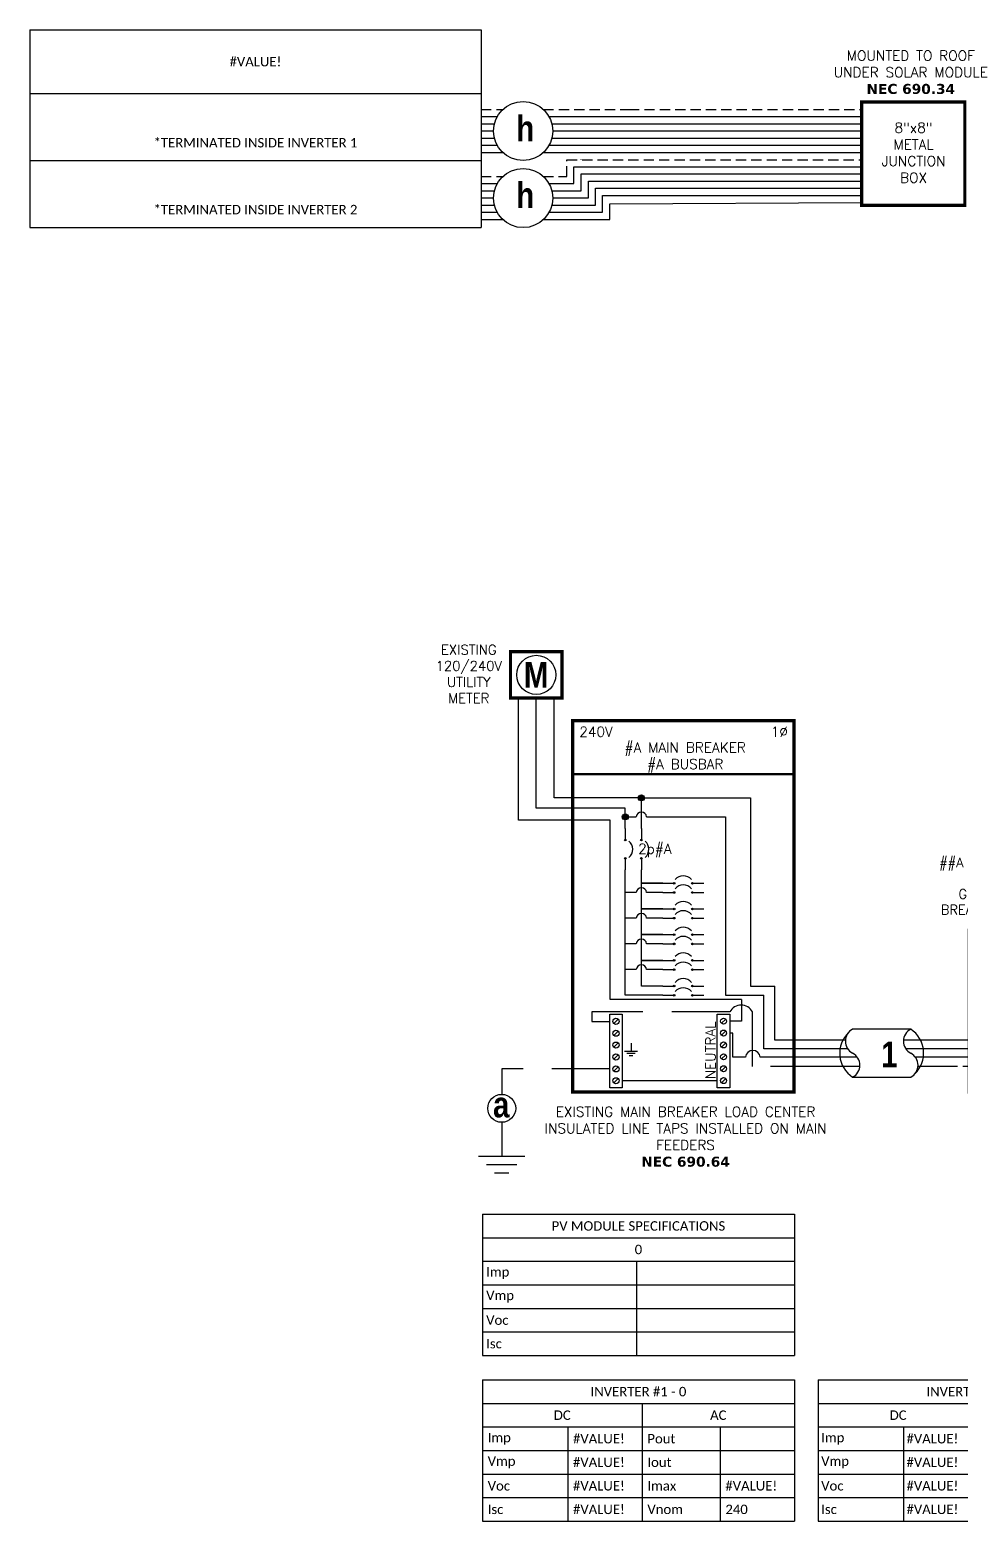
# Model space of a CAD drawing. Header units: feet. Extents: x 17804 to 18589, y 14552 to 15119.
# Drawn here: x 17804 to 18144, y 14552 to 15097 of the extents above; entities that cross this region are included whole.
import ezdxf

# ---------------------------------------------------------------- set-up
doc = ezdxf.new("R2010")
doc.units = ezdxf.units.FT
doc.header["$MEASUREMENT"] = 0
doc.linetypes.add('HIDDEN', pattern=[0.375, 0.25, -0.125])
for name, color, linetype in [('ONE LINE BLOCKS', 7, 'Continuous'), ('TABLES', 7, 'Continuous'), ('TEXT', 7, 'Continuous'), ('Z - TITLEBLOCK TXT', 7, 'Continuous')]:
    doc.layers.add(name, color=color, linetype=linetype)
doc.styles.add('ONE LINE TXT', font='techb___.ttf')
doc.styles.get("Standard").update_dxf_attribs({"font": 'simplex.shx'})

# ---------------------------------------------------------------- blocks, each defined once
blk = doc.blocks.new('*T13')
at = {"layer": 'Z - TITLEBLOCK TXT', "color": 0, "lineweight": -2, "transparency": 16777216}
for p, q in [((0, 0), (165.11, 0)), ((0, 0), (0, -72.27)), ((165.11, 0), (165.11, -72.27)), ((0, -23.32), (165.11, -23.32)), ((0, -47.8), (165.11, -47.8)), ((0, -72.27), (165.11, -72.27))]:
    blk.add_line(p, q, dxfattribs=at)
at = {"layer": 'Z - TITLEBLOCK TXT', "color": 0, "linetype": 'Continuous', "transparency": 16777216, "char_height": 3.4544, "width": 156.9097, "attachment_point": 5}
for s, insert in [('{\\fCalibri|b0|i0|c0;#VALUE!', (82.56, -11.66)), ('{\\fCalibri|b0|i0|c0;^J^J*TERMINATED INSIDE INVERTER 1', (82.56, -35.56)), ('{\\fCalibri|b0|i0|c0;^J^J*TERMINATED INSIDE INVERTER 2', (82.56, -60.03))]:
    blk.add_mtext(s, dxfattribs=dict(at, insert=insert))
blk = doc.blocks.new('M_MAIN DISCONNECT')
at = {"color": 253, "linetype": 'Continuous'}
for p, q in [((10.94, -17.67), (10.94, -15.06)), ((32.69, -17.67), (32.69, -15.06)), ((5.45, -46.43), (5.45, -17.67)), ((5.45, -17.67), (10.94, -17.67)), ((38.18, -17.67), (32.69, -17.67)), ((38.18, -46.43), (38.18, -17.67)), ((5.45, -46.43), (-9.78, -46.43)), ((38.18, -46.43), (53.41, -46.43))]:
    blk.add_line(p, q, dxfattribs=at)
at = {"color": 7, "linetype": 'Continuous'}
for p, q in [((1.95, -40.22), (1.95, -27.1)), ((3.81, -27.1), (1.95, -27.1)), ((11.72, -27.1), (9.09, -27.1)), ((31.91, -27.1), (34.54, -27.1)), ((39.82, -27.1), (41.69, -27.1)), ((41.69, -40.22), (41.69, -27.1)), ((1.95, -40.22), (-9.78, -40.22)), ((41.69, -40.22), (53.41, -40.22))]:
    blk.add_line(p, q, dxfattribs=at)
at = {"color": 1, "linetype": 'Continuous'}
for p, q in [((21.88, -27.1), (23.12, -27.1)), ((25.67, -27.11), (26.91, -27.11)), ((21.88, -34.64), (23.12, -34.64)), ((25.67, -34.64), (26.91, -34.64))]:
    blk.add_line(p, q, dxfattribs=at)
at = {"color": 10, "linetype": 'Continuous'}
for p, q in [((3.81, -43.39), (3.81, -34.64)), ((11.72, -34.64), (9.09, -34.64)), ((31.91, -34.64), (34.54, -34.64)), ((39.82, -43.39), (39.82, -34.64)), ((3.81, -43.39), (-9.78, -43.39)), ((39.82, -43.39), (53.41, -43.39))]:
    blk.add_line(p, q, dxfattribs=at)
at = {"color": 7, "linetype": 'Continuous'}
for centre in [(6.45, -27.26), (37.18, -27.26)]:
    blk.add_arc(centre, 2.64, 3.2819, 176.7181, dxfattribs=at)
at = {"color": 10, "linetype": 'Continuous'}
for centre in [(6.45, -34.79), (37.18, -34.79)]:
    blk.add_arc(centre, 2.64, 3.2819, 176.7181, dxfattribs=at)
at = {"color": 1, "linetype": 'Continuous'}
for points in [[(23.12, -27.1), (23.5, -26.34), (24.4, -27.87), (25.22, -26.34), (25.67, -27.11)], [(23.12, -34.64), (23.5, -33.88), (24.4, -35.4), (25.22, -33.88), (25.67, -34.64)]]:
    blk.add_spline(points, degree=3, dxfattribs=at)
at = {"layer": 'ONE LINE BLOCKS', "lineweight": 50}
blk.add_line((0, -6.77), (43.61, -6.77), dxfattribs=at)
at = {"layer": 'ONE LINE BLOCKS', "lineweight": 50, "const_width": 1.19}
blk.add_lwpolyline([(0, -59.17), (0, 0), (43.61, 0), (43.61, -59.17)], close=True, dxfattribs=at)
at = {"layer": 'TEXT', "color": 92, "linetype": 'HIDDEN', "ltscale": 15}
for p, q in [((7.03, -49.88), (7.03, -44.94)), ((7.03, -44.94), (10.94, -44.94)), ((10.94, -44.94), (10.94, -48.08)), ((36.6, -44.94), (32.69, -44.94)), ((32.69, -44.94), (32.69, -48.08)), ((36.6, -49.88), (36.6, -44.94)), ((7.03, -49.88), (-9.78, -49.88)), ((36.6, -49.88), (53.41, -49.88))]:
    blk.add_line(p, q, dxfattribs=at)
at = {"layer": 'TEXT', "color": 92, "linetype": 'Continuous', "flags": 128}
for points in [[(21.82, -52.94), (21.82, -56.44)], [(19.48, -56.44), (24.16, -56.44)], [(23.35, -57.31), (20.29, -57.31)], [(22.53, -58.18), (21.1, -58.18)]]:
    blk.add_lwpolyline(points, dxfattribs=at)
at = {"layer": 'Z - TITLEBLOCK TXT', "color": 1, "linetype": 'Continuous'}
for p, q in [((8.34, -15.06), (8.34, -10.52)), ((8.34, -10.52), (35.29, -10.52)), ((35.29, -10.52), (35.29, -15.06)), ((35.29, -15.06), (8.34, -15.06)), ((11.72, -27.1), (15.64, -27.1)), ((17.54, -24.65), (20.8, -27.1)), ((27.99, -27.11), (31.91, -27.11)), ((17.54, -32.19), (20.8, -34.63)), ((11.72, -34.64), (15.64, -34.64)), ((27.99, -34.64), (31.91, -34.64)), ((8.34, -48.08), (35.29, -48.08)), ((8.34, -48.08), (8.34, -52.62)), ((35.29, -48.08), (35.29, -52.62)), ((35.29, -52.62), (8.34, -52.62))]:
    blk.add_line(p, q, dxfattribs=at)
at = {"layer": 'Z - TITLEBLOCK TXT', "color": 4, "linetype": 'Continuous'}
for p, q in [((11.73, -12), (10.15, -13.58)), ((16.08, -12), (14.5, -13.58)), ((20.43, -12), (18.86, -13.58)), ((24.78, -12), (23.21, -13.58)), ((29.13, -12), (27.56, -13.58)), ((33.48, -12), (31.91, -13.58)), ((11.73, -49.56), (10.15, -51.13)), ((16.08, -49.56), (14.5, -51.13)), ((20.43, -49.56), (18.86, -51.13)), ((24.78, -49.56), (23.21, -51.13)), ((29.13, -49.56), (27.56, -51.13)), ((33.48, -49.56), (31.91, -51.13))]:
    blk.add_line(p, q, dxfattribs=at)
for centre in [(10.94, -12.79), (15.29, -12.79), (19.64, -12.79), (23.99, -12.79), (28.34, -12.79), (32.69, -12.79), (10.94, -50.35), (15.29, -50.35), (19.64, -50.35), (23.99, -50.35), (28.34, -50.35), (32.69, -50.35)]:
    blk.add_circle(centre, 1.11, dxfattribs=at)
at = {"layer": 'Z - TITLEBLOCK TXT', "color": 1, "linetype": 'Continuous'}
for centre in [(16.18, -27.1), (21.34, -27.1), (27.45, -27.11), (16.18, -34.64), (21.34, -34.64), (27.45, -34.64)]:
    blk.add_circle(centre, 0.541, dxfattribs=at)
at = {"layer": 'TABLES', "color": 4, "linetype": 'Continuous'}
blk.add_text('ISOLATED NEUTRAL', height=1.8743, dxfattribs=at).set_placement((8.7, -9.86))
at = {"layer": 'TEXT', "color": 1}
for s, width, gutter_width, heights, insert, char_height, attachment_point in [('\\A1;\\pi4.2812;##A DISCONNECT FUSED \\P\\pi16.454;W/ ##A FUSES\\P\\pi11.355;GROUPED W/ MAIN \\P\\pi4.9392;BREAKER LOAD CENTER', 71.8931, 92.23, [24.13], (-15.26, 26.55), 3.4544, 1), ('240V', 0.1481, 0.75, [0], (8.07, -3.44), 3.658, 5), ('1∅', 0.1481, 0.75, [0], (38.63, -3.74), 3.658, 5), ('\\A1;\\pi3.6942,t21.982;SQUARE D\\P\\pi2.5621,t20.85;PN: D222N', 35.0816, 28.88, [13.54], (1.84, -62.59), 3.6576, 1)]:
    blk.add_mtext_dynamic_manual_height_columns(s, width=width, gutter_width=gutter_width, heights=heights, dxfattribs=dict(at, insert=insert, char_height=char_height, attachment_point=attachment_point))
blk = doc.blocks.new('*U19')
blk.add_blockref('M_MAIN DISCONNECT', (0, 0))
blk = doc.blocks.new('*U10')
at = {"color": 7, "linetype": 'Continuous'}
for p, q in [((6.669, 2.433), (2.905, 2.433)), ((2.435, 1.711), (0, 1.711)), ((9.575, 1.711), (6.199, 1.711)), ((2.905, -0.69), (6.669, -0.69))]:
    blk.add_line(p, q, dxfattribs=at)
at = {"color": 10, "linetype": 'Continuous'}
for p, q in [((2.591, 1.149), (0, 1.149)), ((9.575, 1.149), (6.355, 1.149))]:
    blk.add_line(p, q, dxfattribs=at)
at = {"color": 253, "linetype": 'Continuous'}
for p, q in [((3.208, 0.611), (0, 0.611)), ((9.575, 0.611), (6.972, 0.611))]:
    blk.add_line(p, q, dxfattribs=at)
at = {"color": 7, "linetype": 'Continuous'}
for centre, start, end in [((3.942, 0.872), 133.97324, 236.42648), ((5.633, 0.872), 313.97324, 56.42648)]:
    blk.add_arc(centre, 1.874, start, end, dxfattribs=at)
at = {"layer": 'TEXT', "color": 92, "linetype": 'HIDDEN', "ltscale": 15}
for p, q in [((3.373, 0), (0, 0)), ((9.575, 0), (7.137, 0))]:
    blk.add_line(p, q, dxfattribs=at)
at = {"layer": 'Z - TITLEBLOCK TXT', "linetype": 'Continuous'}
for centre, start, end in [((3.315, 1.653), 117.66392, 242.33608), ((7.078, 1.653), 117.66392, 242.33608), ((2.496, 0.091), 297.66392, 62.33608), ((6.26, 0.091), 297.66392, 62.33608)]:
    blk.add_arc(centre, 0.882, start, end, dxfattribs=at)
blk = doc.blocks.new('M_LINE TAPS')
at = {"layer": 'ONE LINE BLOCKS', "linetype": 'Continuous'}
h = blk.add_hatch(color=254, dxfattribs=at)
h.dxf.hatch_style = 1
edge = h.paths.add_edge_path()
edge.add_arc((-12.115, 17.423), 0.197, 0, 360)
h = blk.add_hatch(color=254, dxfattribs=at)
h.dxf.hatch_style = 1
edge = h.paths.add_edge_path()
edge.add_arc((-13.164, 16.191), 0.197, 0, 360)
h = blk.add_hatch(color=1, dxfattribs=at)
h.dxf.hatch_style = 1
edge = h.paths.add_edge_path()
edge.add_arc((-13.164, 14.685), 0.0515, 0, 360)
h = blk.add_hatch(color=1, dxfattribs=at)
h.dxf.hatch_style = 1
edge = h.paths.add_edge_path()
edge.add_arc((-12.115, 14.685), 0.0515, 0, 360)
h = blk.add_hatch(color=1, dxfattribs=at)
h.dxf.hatch_style = 1
edge = h.paths.add_edge_path()
edge.add_arc((-13.164, 13.502), 0.0515, 0, 360)
h = blk.add_hatch(color=1, dxfattribs=at)
h.dxf.hatch_style = 1
edge = h.paths.add_edge_path()
edge.add_arc((-12.115, 13.502), 0.0515, 0, 360)
h = blk.add_hatch(color=1, dxfattribs=at)
h.dxf.hatch_style = 1
edge = h.paths.add_edge_path()
edge.add_arc((-9.991, 11.887), 0.0515, 0, 360)
h = blk.add_hatch(color=1, dxfattribs=at)
h.dxf.hatch_style = 1
edge = h.paths.add_edge_path()
edge.add_arc((-8.808, 11.887), 0.0515, 0, 360)
h = blk.add_hatch(color=1, dxfattribs=at)
h.dxf.hatch_style = 1
edge = h.paths.add_edge_path()
edge.add_arc((-9.991, 11.288), 0.0515, 0, 360)
h = blk.add_hatch(color=1, dxfattribs=at)
h.dxf.hatch_style = 1
edge = h.paths.add_edge_path()
edge.add_arc((-8.808, 11.288), 0.0515, 0, 360)
h = blk.add_hatch(color=1, dxfattribs=at)
h.dxf.hatch_style = 1
edge = h.paths.add_edge_path()
edge.add_arc((-9.991, 10.221), 0.0515, 0, 360)
h = blk.add_hatch(color=1, dxfattribs=at)
h.dxf.hatch_style = 1
edge = h.paths.add_edge_path()
edge.add_arc((-9.991, 9.622), 0.0515, 0, 360)
h = blk.add_hatch(color=1, dxfattribs=at)
h.dxf.hatch_style = 1
edge = h.paths.add_edge_path()
edge.add_arc((-8.808, 10.221), 0.0515, 0, 360)
h = blk.add_hatch(color=1, dxfattribs=at)
h.dxf.hatch_style = 1
edge = h.paths.add_edge_path()
edge.add_arc((-8.808, 9.622), 0.0515, 0, 360)
h = blk.add_hatch(color=1, dxfattribs=at)
h.dxf.hatch_style = 1
edge = h.paths.add_edge_path()
edge.add_arc((-9.991, 8.555), 0.0515, 0, 360)
h = blk.add_hatch(color=1, dxfattribs=at)
h.dxf.hatch_style = 1
edge = h.paths.add_edge_path()
edge.add_arc((-9.991, 7.957), 0.0515, 0, 360)
h = blk.add_hatch(color=1, dxfattribs=at)
h.dxf.hatch_style = 1
edge = h.paths.add_edge_path()
edge.add_arc((-8.808, 8.555), 0.0515, 0, 360)
h = blk.add_hatch(color=1, dxfattribs=at)
h.dxf.hatch_style = 1
edge = h.paths.add_edge_path()
edge.add_arc((-8.808, 7.957), 0.0515, 0, 360)
h = blk.add_hatch(color=1, dxfattribs=at)
h.dxf.hatch_style = 1
edge = h.paths.add_edge_path()
edge.add_arc((-9.991, 6.889), 0.0515, 0, 360)
h = blk.add_hatch(color=1, dxfattribs=at)
h.dxf.hatch_style = 1
edge = h.paths.add_edge_path()
edge.add_arc((-8.808, 6.889), 0.0515, 0, 360)
h = blk.add_hatch(color=1, dxfattribs=at)
h.dxf.hatch_style = 1
edge = h.paths.add_edge_path()
edge.add_arc((-9.991, 6.291), 0.0515, 0, 360)
h = blk.add_hatch(color=1, dxfattribs=at)
h.dxf.hatch_style = 1
edge = h.paths.add_edge_path()
edge.add_arc((-8.808, 6.291), 0.0515, 0, 360)
h = blk.add_hatch(color=1, dxfattribs=at)
h.dxf.hatch_style = 1
edge = h.paths.add_edge_path()
edge.add_arc((-9.991, 5.224), 0.0515, 0, 360)
h = blk.add_hatch(color=1, dxfattribs=at)
h.dxf.hatch_style = 1
edge = h.paths.add_edge_path()
edge.add_arc((-8.808, 5.224), 0.0515, 0, 360)
h = blk.add_hatch(color=1, dxfattribs=at)
h.dxf.hatch_style = 1
edge = h.paths.add_edge_path()
edge.add_arc((-9.991, 4.625), 0.0515, 0, 360)
h = blk.add_hatch(color=1, dxfattribs=at)
h.dxf.hatch_style = 1
edge = h.paths.add_edge_path()
edge.add_arc((-8.808, 4.625), 0.0515, 0, 360)
at = {"color": 155, "true_color": 0x647190}
blk.add_line((-16.567, 22.428), (-2.231, 22.428), dxfattribs=at)
at = {"color": 7, "linetype": 'Continuous'}
for p, q in [((-3.464, 1.711), (-3.464, 5.224)), ((0, 1.711), (-3.464, 1.711))]:
    blk.add_line(p, q, dxfattribs=at)
at = {"color": 10, "linetype": 'Continuous'}
for p, q in [((-4.177, 1.149), (-4.177, 4.625)), ((-3.462, 4.625), (-3.462, 4.625)), ((0, 1.149), (-4.177, 1.149))]:
    blk.add_line(p, q, dxfattribs=at)
at = {"color": 253, "linetype": 'Continuous'}
for p, q in [((-6.184, 2.177), (-6.39, 2.177)), ((-6.184, 0.611), (-6.184, 2.177)), ((-5.36, 0.611), (-6.184, 0.611)), ((0, 0.611), (-4.425, 0.611))]:
    blk.add_line(p, q, dxfattribs=at)
at = {"color": 7, "linetype": 'Continuous'}
blk.add_circle((-21.169, -2.704), 0.906, dxfattribs=at)
at = {"color": 253, "linetype": 'Continuous'}
blk.add_arc((-4.892, 0.584), 0.468, 3.28193, 176.71807, dxfattribs=at)
at = {"layer": 'ONE LINE BLOCKS', "lineweight": 50}
blk.add_line((-16.567, 18.948), (-2.231, 18.948), dxfattribs=at)
at = {"layer": 'ONE LINE BLOCKS', "lineweight": 50, "const_width": 0.21}
for points in [[(-20.599, 23.898), (-20.599, 26.892), (-17.258, 26.892), (-17.258, 23.898)], [(-16.567, -1.647), (-16.567, 22.428), (-2.231, 22.428), (-2.231, -1.647)]]:
    blk.add_lwpolyline(points, close=True, dxfattribs=at)
at = {"layer": 'TEXT', "color": 92, "linetype": 'HIDDEN', "ltscale": 15}
for p, q in [((-6.39, 3.547), (-15.333, 3.547)), ((-15.333, 3.547), (-15.333, 2.935)), ((-15.333, 2.935), (-14.165, 2.935)), ((-4.917, 0), (-4.917, 3.547)), ((0, 0), (-4.917, 0)), ((-14.165, -0.148), (-21.169, -0.148)), ((-21.169, -0.148), (-21.169, -1.798)), ((-21.169, -3.61), (-21.169, -5.799))]:
    blk.add_line(p, q, dxfattribs=at)
at = {"layer": 'TEXT', "color": 92, "linetype": 'Continuous', "ltscale": 15}
blk.add_line((-7.195, -0.918), (-13.361, -0.918), dxfattribs=at)
at = {"layer": 'TEXT', "color": 92, "linetype": 'Continuous', "flags": 128}
for points in [[(-13.205, 1.009), (-12.375, 1.009)], [(-12.79, 1.513), (-12.79, 1.009)], [(-12.519, 0.855), (-13.061, 0.855)], [(-12.663, 0.701), (-12.917, 0.701)]]:
    blk.add_lwpolyline(points, dxfattribs=at)
at = {"layer": 'TEXT', "color": 92, "linetype": 'Continuous', "ltscale": 4, "flags": 128}
for points in [[(-22.671, -5.799), (-19.666, -5.799)], [(-20.187, -6.356), (-22.151, -6.356)], [(-20.708, -6.913), (-21.63, -6.913)]]:
    blk.add_lwpolyline(points, dxfattribs=at)
at = {"layer": 'TEXT', "linetype": 'Continuous'}
blk.add_circle((-18.928, 25.395), 1.267, dxfattribs=at)
at = {"layer": 'TEXT', "color": 92, "linetype": 'Continuous', "ltscale": 0.3}
blk.add_arc((-5.647, 3.164), 0.824, 27.66392, 152.33608, dxfattribs=at)
at = {"layer": 'Z - TITLEBLOCK TXT', "color": 253, "linetype": 'Continuous'}
for p, q in [((-20.077, 15.98), (-20.077, 23.898)), ((-14.134, 15.98), (-20.077, 15.98)), ((-14.134, 4.344), (-14.134, 15.98)), ((-5.63, 4.344), (-14.134, 4.344)), ((-5.63, 4.344), (-5.63, 2.948)), ((-5.63, 2.948), (-6.39, 2.948))]:
    blk.add_line(p, q, dxfattribs=at)
at = {"layer": 'Z - TITLEBLOCK TXT', "color": 10, "linetype": 'Continuous'}
for p, q in [((-18.928, 16.744), (-18.928, 23.898)), ((-13.164, 16.744), (-18.928, 16.744)), ((-13.164, 15.429), (-13.164, 16.744)), ((-12.967, 16.191), (-12.446, 16.191)), ((-11.783, 16.191), (-6.656, 16.191)), ((-6.656, 16.191), (-6.656, 4.625)), ((-13.164, 4.625), (-13.164, 12.759)), ((-12.446, 11.288), (-13.164, 11.288)), ((-10.734, 11.288), (-11.783, 11.288)), ((-12.446, 9.622), (-13.164, 9.622)), ((-10.734, 9.622), (-11.783, 9.622)), ((-12.446, 7.957), (-13.164, 7.957)), ((-10.734, 7.957), (-11.783, 7.957)), ((-12.446, 6.291), (-13.164, 6.291)), ((-10.734, 6.291), (-11.783, 6.291)), ((-10.734, 4.625), (-13.164, 4.625)), ((-6.656, 4.625), (-4.177, 4.625))]:
    blk.add_line(p, q, dxfattribs=at)
at = {"layer": 'Z - TITLEBLOCK TXT', "color": 7, "linetype": 'Continuous'}
for p, q in [((-17.778, 17.423), (-17.778, 23.898)), ((-12.115, 17.423), (-17.778, 17.423)), ((-12.115, 15.429), (-12.115, 17.423)), ((-11.918, 17.423), (-5.044, 17.423)), ((-5.044, 17.423), (-5.044, 5.224)), ((-12.115, 10.221), (-12.115, 12.759)), ((-12.115, 11.887), (-10.734, 11.887)), ((-10.734, 11.887), (-12.115, 11.887)), ((-12.115, 8.555), (-12.115, 10.221)), ((-12.115, 10.221), (-10.734, 10.221)), ((-10.734, 10.221), (-12.115, 10.221)), ((-12.115, 6.889), (-12.115, 8.555)), ((-12.115, 8.555), (-10.734, 8.555)), ((-10.734, 8.555), (-12.115, 8.555)), ((-12.115, 5.224), (-12.115, 6.889)), ((-12.115, 6.889), (-10.734, 6.889)), ((-10.734, 6.889), (-12.115, 6.889)), ((-10.734, 5.224), (-12.115, 5.224)), ((-5.044, 5.224), (-3.464, 5.224))]:
    blk.add_line(p, q, dxfattribs=at)
at = {"layer": 'Z - TITLEBLOCK TXT', "color": 1, "linetype": 'Continuous'}
for p, q in [((-14.165, -1.378), (-14.165, 3.395)), ((-14.165, 3.395), (-13.361, 3.395)), ((-13.361, 3.395), (-13.361, -1.378)), ((-7.195, -1.366), (-7.195, 3.408)), ((-7.195, 3.408), (-6.39, 3.408)), ((-6.39, 3.408), (-6.39, -1.366)), ((-13.361, -1.378), (-14.165, -1.378)), ((-6.39, -1.366), (-7.195, -1.366))]:
    blk.add_line(p, q, dxfattribs=at)
at = {"layer": 'Z - TITLEBLOCK TXT', "color": 4, "linetype": 'Continuous'}
for p, q in [((-13.624, 3.075), (-13.902, 2.796)), ((-6.653, 3.087), (-6.932, 2.809)), ((-13.624, 2.304), (-13.902, 2.025)), ((-6.653, 2.317), (-6.932, 2.038)), ((-13.624, 1.533), (-13.902, 1.255)), ((-6.653, 1.546), (-6.932, 1.267)), ((-13.624, 0.762), (-13.902, 0.484)), ((-6.653, 0.775), (-6.932, 0.497)), ((-6.653, 0.004), (-6.932, -0.274)), ((-13.624, -0.008), (-13.902, -0.287)), ((-13.624, -0.779), (-13.902, -1.058)), ((-6.653, -0.766), (-6.932, -1.045))]:
    blk.add_line(p, q, dxfattribs=at)
at = {"layer": 'Z - TITLEBLOCK TXT', "color": 1, "linetype": 'Continuous', "flags": 128}
for points in [[(-13.164, 15.429), (-13.164, 14.685)], [(-13.164, 15.429), (-13.164, 14.685)], [(-12.115, 15.429), (-12.115, 14.685)], [(-12.115, 15.429), (-12.115, 14.685)], [(-13.164, 13.502), (-13.164, 12.759)], [(-12.115, 13.502), (-12.115, 12.759)], [(-10.734, 11.887), (-9.991, 11.887)], [(-10.734, 11.887), (-9.991, 11.887)], [(-8.808, 11.887), (-8.064, 11.887)], [(-10.734, 11.288), (-9.991, 11.288)], [(-10.734, 11.288), (-9.991, 11.288)], [(-8.808, 11.288), (-8.064, 11.288)], [(-10.734, 10.221), (-9.991, 10.221)], [(-10.734, 10.221), (-9.991, 10.221)], [(-8.808, 10.221), (-8.064, 10.221)], [(-10.734, 9.622), (-9.991, 9.622)], [(-10.734, 9.622), (-9.991, 9.622)], [(-8.808, 9.622), (-8.064, 9.622)], [(-10.734, 8.555), (-9.991, 8.555)], [(-10.734, 8.555), (-9.991, 8.555)], [(-10.734, 7.957), (-9.991, 7.957)], [(-10.734, 7.957), (-9.991, 7.957)], [(-8.808, 8.555), (-8.064, 8.555)], [(-8.808, 7.957), (-8.064, 7.957)], [(-10.734, 6.889), (-9.991, 6.889)], [(-10.734, 6.889), (-9.991, 6.889)], [(-8.808, 6.889), (-8.064, 6.889)], [(-10.734, 6.291), (-9.991, 6.291)], [(-10.734, 6.291), (-9.991, 6.291)], [(-8.808, 6.291), (-8.064, 6.291)], [(-10.734, 5.224), (-9.991, 5.224)], [(-10.734, 5.224), (-9.991, 5.224)], [(-8.808, 5.224), (-8.064, 5.224)], [(-10.734, 4.625), (-9.991, 4.625)], [(-10.734, 4.625), (-9.991, 4.625)], [(-8.808, 4.625), (-8.064, 4.625)]]:
    blk.add_lwpolyline(points, dxfattribs=at)
at = {"layer": 'Z - TITLEBLOCK TXT', "color": 7, "linetype": 'Continuous'}
for centre in [(-12.115, 17.423), (-12.115, 17.423), (-13.164, 16.191)]:
    blk.add_circle(centre, 0.197, dxfattribs=at)
at = {"layer": 'Z - TITLEBLOCK TXT', "color": 1, "linetype": 'Continuous'}
for centre in [(-13.164, 14.685), (-12.115, 14.685), (-13.164, 13.502), (-12.115, 13.502), (-9.991, 11.887), (-8.808, 11.887), (-9.991, 11.288), (-8.808, 11.288), (-9.991, 10.221), (-9.991, 9.622), (-8.808, 10.221), (-8.808, 9.622), (-9.991, 8.555), (-9.991, 7.957), (-8.808, 8.555), (-8.808, 7.957), (-9.991, 6.889), (-8.808, 6.889), (-9.991, 6.291), (-8.808, 6.291), (-9.991, 5.224), (-8.808, 5.224), (-9.991, 4.625), (-8.808, 4.625)]:
    blk.add_circle(centre, 0.0515, dxfattribs=at)
at = {"layer": 'Z - TITLEBLOCK TXT', "color": 4, "linetype": 'Continuous'}
for centre in [(-13.763, 2.935), (-6.792, 2.948), (-13.763, 2.165), (-6.792, 2.177), (-13.763, 1.394), (-6.792, 1.407), (-13.763, 0.623), (-13.763, -0.148), (-6.792, 0.636), (-6.792, -0.135), (-13.763, -0.918), (-6.792, -0.906)]:
    blk.add_circle(centre, 0.197, dxfattribs=at)
at = {"layer": 'Z - TITLEBLOCK TXT', "color": 10, "linetype": 'Continuous'}
for centre in [(-12.115, 16.172), (-12.115, 11.269), (-12.115, 9.603), (-12.115, 7.938), (-12.115, 6.272)]:
    blk.add_arc(centre, 0.332, 3.2937, 176.7063, dxfattribs=at)
at = {"layer": 'Z - TITLEBLOCK TXT', "color": 1, "linetype": 'Continuous'}
for centre, start, end in [((-13.375, 14.094), 310.3392, 49.6608), ((-12.326, 14.094), 310.3392, 49.6608), ((-9.399, 11.675), 40.3392, 139.6608), ((-9.399, 11.077), 40.3392, 139.6608), ((-9.399, 10.01), 40.3392, 139.6608), ((-9.399, 9.411), 40.3392, 139.6608), ((-9.399, 8.344), 40.3392, 139.6608), ((-9.399, 7.745), 40.3392, 139.6608), ((-9.399, 6.678), 40.3392, 139.6608), ((-9.399, 6.079), 40.3392, 139.6608), ((-9.399, 5.012), 40.3392, 139.6608), ((-9.399, 4.413), 40.3392, 139.6608)]:
    blk.add_arc(centre, 0.697, start, end, dxfattribs=at)
at = {"layer": 'TABLES', "color": 1, "linetype": 'Continuous'}
blk.add_text('NEUTRAL', height=0.648, rotation=90, dxfattribs=at).set_placement((-7.311, -0.826))
at = {"layer": 'TEXT', "color": 1, "attachment_point": 5}
for s, width, gutter_width, heights, insert, char_height in [('EXISTING\\P120/240V UTILITY METER', 0.05231, 7.17, [0], (-23.305, 25.455), 0.62775), ('240V', 0.14806, 0.75, [0], (-15.056, 21.71), 0.648), ('1∅', 0.14806, 0.75, [0], (-3.173, 21.71), 0.648), ('#A MAIN BREAKER\\P#A BUSBAR', 11.19903, 0.75, [0], (-9.274, 20.045), 0.648), ('2p#A', 0.14806, 0.75, [0], (-11.242, 14.016), 0.648), ('EXISTING MAIN BREAKER LOAD CENTER INSULATED LINE TAPS INSTALLED ON MAIN FEEDERS\\P{\\fVerdana|b1|i0|c0|p34;NEC 690.64}', 18.4888, 7.17, [5.996], (-9.253, -4.546), 0.648)]:
    blk.add_mtext_dynamic_manual_height_columns(s, width=width, gutter_width=gutter_width, heights=heights, dxfattribs=dict(at, insert=insert, char_height=char_height))
at = {"layer": 'Z - TITLEBLOCK TXT', "color": 253, "linetype": 'Continuous', "style": 'ONE LINE TXT'}
blk.add_text('M', height=1.662, dxfattribs=at).set_placement((-19.736, 24.559))
at = {"layer": 'Z - TITLEBLOCK TXT', "color": 1, "linetype": 'Continuous', "insert": (-21.734, -1.631), "char_height": 1.66239, "attachment_point": 1, "style": 'ONE LINE TXT'}
blk.add_mtext_dynamic_manual_height_columns('{\\W1;\\C256;a}', width=0.13853, gutter_width=2.132, heights=[0], dxfattribs=at)
blk = doc.blocks.new('*U18')
at = {"color": 155, "true_color": 0x647190}
blk.add_blockref('M_LINE TAPS', (0, 0), dxfattribs=at)
blk = doc.blocks.new('*T14')
at = {"layer": 'Z - TITLEBLOCK TXT', "color": 0, "lineweight": -2, "transparency": 16777216}
for p, q in [((0, 0), (114.19, 0)), ((0, 0), (0, -51.7)), ((114.19, 0), (114.19, -51.7)), ((0, -8.62), (114.19, -8.62)), ((58.43, -8.62), (58.43, -51.7)), ((0, -17.23), (114.19, -17.23)), ((31.22, -17.23), (31.22, -51.7)), ((86.98, -17.23), (86.98, -51.7)), ((0, -25.85), (114.19, -25.85)), ((0, -34.47), (114.19, -34.47)), ((0, -43.08), (114.19, -43.08)), ((0, -51.7), (114.19, -51.7))]:
    blk.add_line(p, q, dxfattribs=at)
at = {"layer": 'Z - TITLEBLOCK TXT', "color": 0, "linetype": 'Continuous', "transparency": 16777216, "char_height": 3.4544}
for s, insert, width, attachment_point in [('{\\fCalibri|b0|i0|c0;INVERTER #1 - 0', (57.09, -4.31), 110.3293, 5), ('{\\fCalibri|b0|i0|c0;DC', (29.22, -12.93), 54.5755, 5), ('{\\fCalibri|b0|i0|c0;AC', (86.31, -12.93), 51.8976, 5), ('{\\fCalibri|b0|i0|c0;Imp', (1.93, -21.54), 27.3681, 4), ('{\\fCalibri|b0|i0|c0;#VALUE!', (33.15, -21.54), 23.3513, 4), ('{\\fCalibri|b0|i0|c0;Pout', (60.36, -21.54), 24.6902, 4), ('{\\fCalibri|b0|i0|c0;', (88.91, -21.54), 23.3513, 4), ('{\\fCalibri|b0|i0|c0;Vmp', (1.93, -30.16), 27.3681, 4), ('{\\fCalibri|b0|i0|c0;#VALUE!', (33.15, -30.16), 23.3513, 4), ('{\\fCalibri|b0|i0|c0;Iout', (60.36, -30.16), 24.6902, 4), ('{\\fCalibri|b0|i0|c0;', (88.91, -30.16), 23.3513, 4), ('{\\fCalibri|b0|i0|c0;Voc', (1.93, -38.78), 27.3681, 4), ('{\\fCalibri|b0|i0|c0;#VALUE!', (33.15, -38.78), 23.3513, 4), ('{\\fCalibri|b0|i0|c0;Imax', (60.36, -38.78), 24.6902, 4), ('{\\fCalibri|b0|i0|c0;#VALUE!', (88.91, -38.78), 23.3513, 4), ('{\\fCalibri|b0|i0|c0;Isc', (1.93, -47.39), 27.3681, 4), ('{\\fCalibri|b0|i0|c0;#VALUE!', (33.15, -47.39), 23.3513, 4), ('{\\fCalibri|b0|i0|c0;Vnom', (60.36, -47.39), 24.6902, 4), ('{\\fCalibri|b0|i0|c0;240', (88.91, -47.39), 23.3513, 4)]:
    blk.add_mtext(s, dxfattribs=dict(at, insert=insert, width=width, attachment_point=attachment_point))
blk = doc.blocks.new('*T15')
at = {"layer": 'Z - TITLEBLOCK TXT', "color": 0, "lineweight": -2, "transparency": 16777216}
for p, q in [((0, 0), (114.19, 0)), ((0, 0), (0, -51.7)), ((114.19, 0), (114.19, -51.7)), ((0, -8.62), (114.19, -8.62)), ((58.43, -8.62), (58.43, -51.7)), ((0, -17.23), (114.19, -17.23)), ((31.22, -17.23), (31.22, -51.7)), ((86.98, -17.23), (86.98, -51.7)), ((0, -25.85), (114.19, -25.85)), ((0, -34.47), (114.19, -34.47)), ((0, -43.08), (114.19, -43.08)), ((0, -51.7), (114.19, -51.7))]:
    blk.add_line(p, q, dxfattribs=at)
at = {"layer": 'Z - TITLEBLOCK TXT', "color": 0, "linetype": 'Continuous', "transparency": 16777216, "char_height": 3.4544}
for s, insert, width, attachment_point in [('{\\fCalibri|b0|i0|c0;INVERTER #2 - 0', (57.09, -4.31), 112.0547, 5), ('{\\fCalibri|b0|i0|c0;DC', (29.22, -12.93), 56.3009, 5), ('{\\fCalibri|b0|i0|c0;AC', (86.31, -12.93), 53.623, 5), ('{\\fCalibri|b0|i0|c0;Imp', (1.07, -21.54), 29.0935, 4), ('{\\fCalibri|b0|i0|c0;#VALUE!', (32.29, -21.54), 25.0767, 4), ('{\\fCalibri|b0|i0|c0;Pout', (59.5, -21.54), 26.4156, 4), ('{\\fCalibri|b0|i0|c0;', (88.04, -21.54), 25.0767, 4), ('{\\fCalibri|b0|i0|c0;Vmp', (1.07, -30.16), 29.0935, 4), ('{\\fCalibri|b0|i0|c0;#VALUE!', (32.29, -30.16), 25.0767, 4), ('{\\fCalibri|b0|i0|c0;Iout', (59.5, -30.16), 26.4156, 4), ('{\\fCalibri|b0|i0|c0;', (88.04, -30.16), 25.0767, 4), ('{\\fCalibri|b0|i0|c0;Voc', (1.07, -38.78), 29.0935, 4), ('{\\fCalibri|b0|i0|c0;#VALUE!', (32.29, -38.78), 25.0767, 4), ('{\\fCalibri|b0|i0|c0;Imax', (59.5, -38.78), 26.4156, 4), ('{\\fCalibri|b0|i0|c0;#VALUE!', (88.04, -38.78), 25.0767, 4), ('{\\fCalibri|b0|i0|c0;Isc', (1.07, -47.39), 29.0935, 4), ('{\\fCalibri|b0|i0|c0;#VALUE!', (32.29, -47.39), 25.0767, 4), ('{\\fCalibri|b0|i0|c0;Vnom', (59.5, -47.39), 26.4156, 4), ('{\\fCalibri|b0|i0|c0;240', (88.04, -47.39), 25.0767, 4)]:
    blk.add_mtext(s, dxfattribs=dict(at, insert=insert, width=width, attachment_point=attachment_point))
blk = doc.blocks.new('*T16')
at = {"layer": 'Z - TITLEBLOCK TXT', "color": 0, "lineweight": -2, "transparency": 16777216}
for p, q in [((0, 0), (114.19, 0)), ((0, 0), (0, -51.69)), ((114.19, 0), (114.19, -51.69)), ((0, -8.62), (114.19, -8.62)), ((0, -17.23), (114.19, -17.23)), ((56.41, -17.23), (56.41, -51.69)), ((0, -25.85), (114.19, -25.85)), ((0, -34.46), (114.19, -34.46)), ((0, -43.08), (114.19, -43.08)), ((0, -51.69), (114.19, -51.69))]:
    blk.add_line(p, q, dxfattribs=at)
at = {"layer": 'Z - TITLEBLOCK TXT', "color": 0, "linetype": 'Continuous', "transparency": 16777216, "char_height": 3.4544}
for s, insert, width, attachment_point in [('{\\fCalibri|b0|i0|c0;PV MODULE SPECIFICATIONS', (57.09, -4.31), 111.433, 5), ('{\\fCalibri|b0|i0|c0;0', (57.09, -12.92), 111.433, 5), ('{\\fCalibri|b0|i0|c0;Imp', (1.38, -21.54), 53.6551, 4), ('{\\fCalibri|b0|i0|c0;', (57.78, -21.54), 55.0254, 4), ('{\\fCalibri|b0|i0|c0;Vmp', (1.38, -30.15), 53.6551, 4), ('{\\fCalibri|b0|i0|c0;', (57.78, -30.15), 55.0254, 4), ('{\\fCalibri|b0|i0|c0;Voc', (1.38, -38.77), 53.6551, 4), ('{\\fCalibri|b0|i0|c0;', (57.78, -38.77), 55.0254, 4), ('{\\fCalibri|b0|i0|c0;Isc', (1.38, -47.39), 53.6551, 4), ('{\\fCalibri|b0|i0|c0;', (57.78, -47.39), 55.0254, 4)]:
    blk.add_mtext(s, dxfattribs=dict(at, insert=insert, width=width, attachment_point=attachment_point))

msp = doc.modelspace()

# ---------------------------------------------------------------- linework, layer by layer
at = {"color": 7, "linetype": 'Continuous'}
for p, q in [((18023.07, 15065.64), (18108.15, 15065.63)), ((17968.93, 15065.61), (17974.89, 15065.61)), ((17968.93, 15060.37), (17973.52, 15060.37)), ((17993.77, 15065.61), (18023.07, 15065.61)), ((17995.14, 15060.37), (18023.07, 15060.37)), ((18023.07, 15060.37), (18108.15, 15060.37)), ((17968.93, 15055.13), (17974.87, 15055.13)), ((17993.8, 15055.13), (18108.15, 15055.13)), ((18002.93, 15041.14), (18002.93, 15047.28)), ((18002.93, 15047.28), (18108.15, 15047.28)), ((17968.93, 15041.14), (17974.92, 15041.14)), ((17993.74, 15041.14), (18002.93, 15041.14)), ((18008.18, 15035.9), (18008.18, 15042.02)), ((18008.18, 15042.02), (18108.15, 15042.02)), ((17968.93, 15035.9), (17973.52, 15035.9)), ((17995.14, 15035.9), (18008.18, 15035.9)), ((18013.42, 15036.77), (18108.15, 15036.77)), ((18013.42, 15030.65), (18013.42, 15036.77)), ((17969.14, 15030.65), (17974.84, 15030.65)), ((17993.83, 15030.65), (18013.42, 15030.65))]:
    msp.add_line(p, q, dxfattribs=at)
at = {"color": 253, "linetype": 'Continuous'}
for p, q in [((17968.93, 15062.99), (17973.85, 15062.99)), ((17994.82, 15062.99), (18023.07, 15062.99)), ((18023.07, 15062.99), (18108.15, 15062.99)), ((17968.93, 15057.75), (17973.84, 15057.75)), ((17994.82, 15057.75), (18023.07, 15057.75)), ((18023.07, 15057.75), (18108.15, 15057.75)), ((17968.93, 15052.5), (17976.9, 15052.5)), ((17991.77, 15052.5), (18108.15, 15052.5)), ((18005.55, 15049.87), (18005.55, 15049.88)), ((18005.55, 15038.52), (18005.55, 15044.64)), ((18005.55, 15044.64), (18108.15, 15044.64)), ((17968.93, 15038.52), (17973.87, 15038.52)), ((17994.8, 15038.52), (18005.55, 15038.52)), ((18010.8, 15033.28), (18010.8, 15039.4)), ((18010.8, 15039.4), (18108.15, 15039.4)), ((17968.93, 15033.28), (17973.83, 15033.28)), ((17994.84, 15033.28), (18010.8, 15033.28)), ((18016.04, 15033.71), (18108.15, 15034.15)), ((18016.04, 15028.03), (18016.04, 15033.71)), ((17968.93, 15028.03), (17976.84, 15028.03)), ((17991.82, 15028.03), (18016.04, 15028.03))]:
    msp.add_line(p, q, dxfattribs=at)
at = {"color": 7, "linetype": 'Continuous'}
for centre in [(17984.33, 15060.35), (17984.33, 15035.82)]:
    msp.add_circle(centre, 10.81, dxfattribs=at)
at = {"layer": 'ONE LINE BLOCKS', "lineweight": 50, "const_width": 1.19}
msp.add_lwpolyline([(18145.93, 15033.17), (18108.15, 15033.17), (18108.15, 15070.95), (18145.93, 15070.95)], close=True, dxfattribs=at)
at = {"layer": 'TEXT', "color": 92, "linetype": 'HIDDEN', "ltscale": 15}
for p, q in [((17968.93, 15068.23), (17976.96, 15068.23)), ((17991.73, 15068.23), (18023.07, 15068.23)), ((18023.07, 15068.23), (18108.15, 15068.24)), ((18000.31, 15043.76), (18000.31, 15049.87)), ((18000.31, 15049.87), (18108.15, 15049.87)), ((17968.93, 15043.76), (17977.16, 15043.76)), ((17991.67, 15043.76), (18000.31, 15043.76))]:
    msp.add_line(p, q, dxfattribs=at)

# ---------------------------------------------------------------- block references
for name, p in [('*T13', (17803.82, 15097.38)), ('*U19', (18147.51, 14767.9)), ('*T16', (17969.42, 14664.04)), ('*T14', (17969.42, 14603.42)), ('*T15', (18092.31, 14603.42))]:
    msp.add_blockref(name, p)
at = {"color": 155, "true_color": 0x647190, "xscale": 5.644441731736358, "yscale": 5.644441731736358, "zscale": 5.644441731736358}
for name, p in [('*U18', (18095.98, 14718.03)), ('*U10', (18088.49, 14718.03))]:
    msp.add_blockref(name, p, dxfattribs=at)

# ---------------------------------------------------------------- texts
at = {"layer": 'TEXT', "color": 1, "char_height": 3.6576, "attachment_point": 5}
for s, width, insert in [(' \\PMOUNTED TO ROOF \\PUNDER SOLAR MODULE\\P{\\fVerdana|b1|i0|c0|p34;NEC 690.34}', 70.2138, (18126.16, 15084.87)), ('8"x8" METAL JUNCTION BOX ', 0.4767, (18127.18, 15052.43))]:
    msp.add_mtext_dynamic_manual_height_columns(s, width=width, gutter_width=7.17, heights=[0], dxfattribs=dict(at, insert=insert))
at = {"layer": 'Z - TITLEBLOCK TXT', "color": 1, "linetype": 'Continuous', "char_height": 9.3833, "attachment_point": 1, "style": 'ONE LINE TXT'}
for s, insert in [('{\\W1;\\C256;h}', (17981.83, 15066.01)), ('{\\W1;\\C256;h}', (17981.83, 15041.55)), ('{\\W1;\\C256;1}', (18115.32, 14727.2))]:
    msp.add_mtext_dynamic_manual_height_columns(s, width=0.1385, gutter_width=2.13, heights=[0], dxfattribs=dict(at, insert=insert))

doc.saveas('drawing.dxf')
